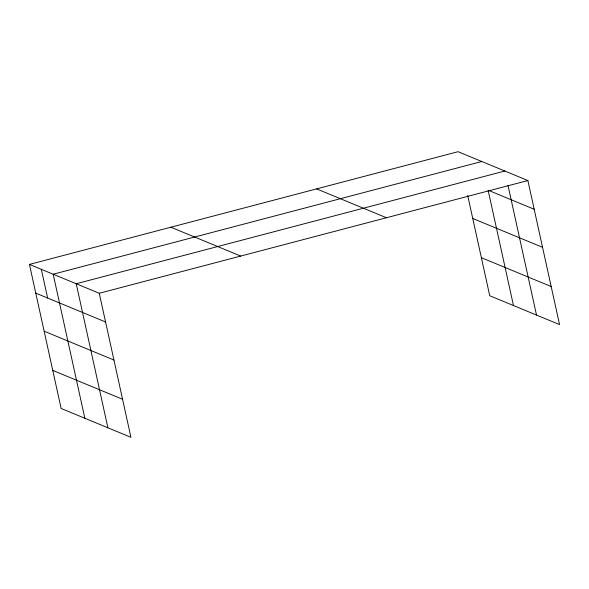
<?xml version="1.0" encoding="UTF-8"?>
<svg xmlns="http://www.w3.org/2000/svg" width="589" height="589" viewBox="0 0 589 589"><rect width="100%" height="100%" fill="white"/><g stroke="black" fill="none" stroke-linecap="round" stroke-linejoin="round"><path stroke-width="0.88" d="M29.45 264.409L99.261 293.263L130.935 437.31L61.123 408.457L29.45 264.409L458.065 151.69L527.877 180.543L559.55 324.591L489.739 295.737L467.688 195.452M481.802 161.504L53.187 274.224L84.853 418.264M504.839 171.024L76.224 283.743L107.897 427.791M99.261 293.263L527.877 180.543M488.944 190.556L534.194 209.264M472.753 218.467L542.565 247.321M316.624 188.892L386.436 217.739M481.368 257.68L551.179 286.534M170.891 227.214L240.702 256.068M35.767 293.131L105.578 321.984M44.131 331.187L113.942 360.041M52.752 370.4L122.564 399.254M507.998 185.38L536.513 315.071M488.119 190.218L513.475 305.544M41.318 269.313L47.635 298.034"/></g></svg>
